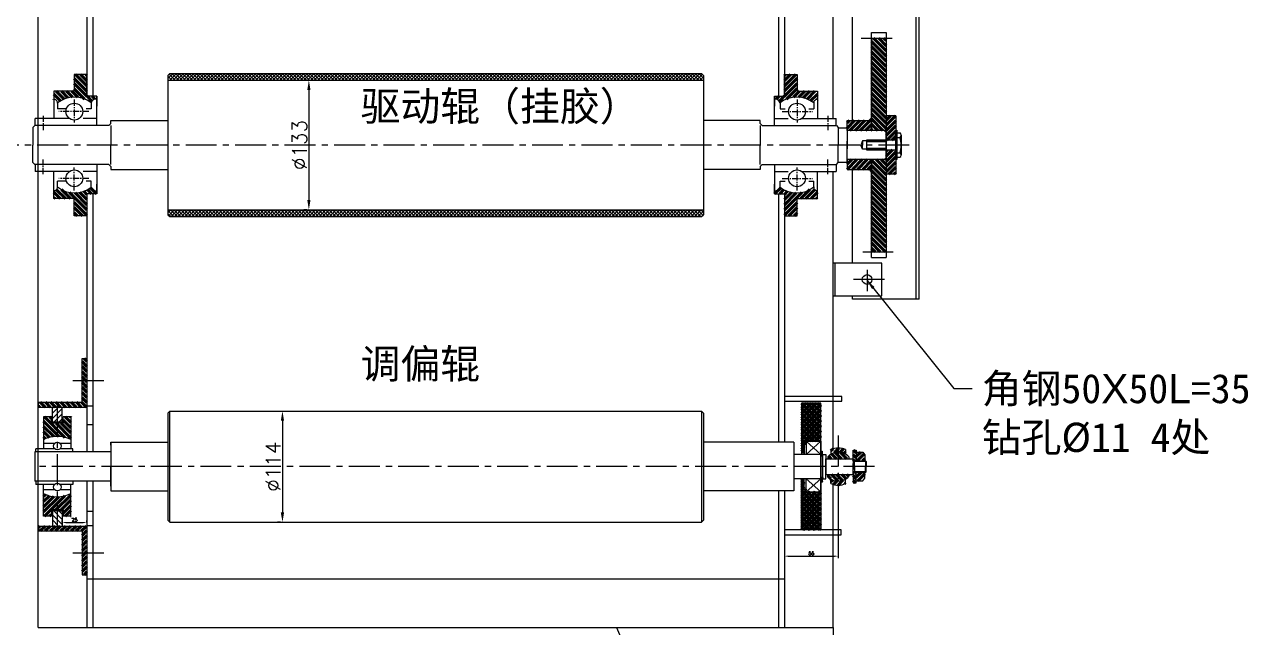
# Model space of a CAD drawing. Header units: inches. Extents: x -166203 to -65610, y -6981 to 11093.
# Drawn here: x -93085 to -91821, y 5591 to 6210 of the extents above; entities that cross this region are included whole.
import ezdxf

# ---------------------------------------------------------------- set-up
doc = ezdxf.new("R2010")
doc.units = ezdxf.units.IN
doc.header["$MEASUREMENT"] = 0
doc.linetypes.add('CENTERX2', pattern=[101.6, 63.5, -12.7, 12.7, -12.7])
doc.layers.get('0').update_dxf_attribs({"lineweight": 25})
doc.layers.get('Defpoints').update_dxf_attribs({"color": 5})
doc.layers.add('BODY', color=4, linetype='Continuous', lineweight=50)
doc.layers.add('图层2', color=3, linetype='Continuous', lineweight=40)
doc.layers.add('中心线', color=1, linetype='CENTERX2')
doc.layers.add('细线', color=30, linetype='Continuous')
doc.styles.get("Standard").update_dxf_attribs({"font": 'txt.shx', "bigfont": 'whgtxt.shx'})
doc.dimstyles.get("Standard").update_dxf_attribs({"dimtxt": 15, "dimasz": 10, "dimexe": 5, "dimexo": 2, "dimgap": 2, "dimtad": 1, "dimdec": 0, "dimzin": 0, "dimdsep": 46, "dimtxsty": 'Standard', "dimcen": 0.09, "dimclrd": 4, "dimclre": 4, "dimclrt": 4, "dimadec": 1, "dimazin": 0, "dimtfac": 1, "dimtdec": 0, "dimtofl": 0, "dimtmove": 0, "dimatfit": 3, "dimfxl": 0, "dimtolj": 1, "dimtzin": 0, "dimarcsym": 0})
doc.dimstyles.new('副本 ISO-25$0', dxfattribs={"dimtxt": 3.5, "dimasz": 4, "dimexe": 2, "dimexo": 0, "dimgap": 1, "dimtad": 1, "dimdec": 0, "dimdsep": 46, "dimtxsty": 'Standard', "dimcen": 2.5, "dimclrd": 4, "dimclre": 4, "dimclrt": 4, "dimadec": 0, "dimazin": 0, "dimtfac": 1, "dimtdec": 0, "dimtmove": 0, "dimatfit": 3, "dimfxl": 0, "dimarcsym": 0})

# ---------------------------------------------------------------- blocks, each defined once
blk = doc.blocks.new('*D30')
at = {"color": 4, "lineweight": -2, "ltscale": 0.5}
for p, q in [((-93046.4, 5699), (-93046.4, 5701)), ((-93020.9, 5699), (-93020.9, 5701)), ((-93042.4, 5699), (-93024.9, 5699))]:
    blk.add_line(p, q, dxfattribs=at)
at = {"color": 4, "ltscale": 0.5}
for points in [[(-93042.4, 5699.7), (-93042.4, 5698.3), (-93046.4, 5699)], [(-93024.9, 5699.7), (-93024.9, 5698.3), (-93020.9, 5699)]]:
    blk.add_solid(points, dxfattribs=at)
at = {"layer": 'Defpoints', "color": 0, "ltscale": 0.5}
for p in [(-93046.4, 5699), (-93020.9, 5699), (-93020.9, 5699)]:
    blk.add_point(p, dxfattribs=at)
at = {"color": 4, "ltscale": 0.5, "insert": (-93033.7, 5701.8), "char_height": 3.5, "attachment_point": 5}
blk.add_mtext('25', dxfattribs=at)
blk = doc.blocks.new('*D32')
at = {"color": 4, "lineweight": -2, "ltscale": 0.5}
for p, q in [((-92249.5, 5717.9), (-92249.5, 5662.5)), ((-92304.9, 5706.8), (-92304.9, 5662.5)), ((-92300.9, 5664.5), (-92253.5, 5664.5))]:
    blk.add_line(p, q, dxfattribs=at)
at = {"color": 4, "ltscale": 0.5}
for points in [[(-92300.9, 5665.2), (-92300.9, 5663.8), (-92304.9, 5664.5)], [(-92253.5, 5665.2), (-92253.5, 5663.8), (-92249.5, 5664.5)]]:
    blk.add_solid(points, dxfattribs=at)
at = {"layer": 'Defpoints', "color": 0, "ltscale": 0.5}
for p in [(-92249.5, 5717.9), (-92304.9, 5706.8), (-92249.5, 5664.5)]:
    blk.add_point(p, dxfattribs=at)
at = {"color": 4, "ltscale": 0.5, "insert": (-92277.2, 5667.3), "char_height": 3.5, "attachment_point": 5}
blk.add_mtext('55', dxfattribs=at)
blk = doc.blocks.new('*D52')
at = {"color": 4, "lineweight": -2, "ltscale": 0.5}
for p, q in [((-92840, 5813.4), (-92815.2, 5813.4)), ((-92820.2, 5803.4), (-92820.2, 5709.4)), ((-92822.2, 5699.4), (-92825.2, 5699.4))]:
    blk.add_line(p, q, dxfattribs=at)
at = {"color": 4, "ltscale": 0.5}
for points in [[(-92821.9, 5803.4), (-92818.5, 5803.4), (-92820.2, 5813.4)], [(-92821.9, 5709.4), (-92818.5, 5709.4), (-92820.2, 5699.4)]]:
    blk.add_solid(points, dxfattribs=at)
at = {"layer": 'Defpoints', "color": 0, "ltscale": 0.5}
for p in [(-92842, 5813.4), (-92820.2, 5699.4), (-92820.2, 5699.4)]:
    blk.add_point(p, dxfattribs=at)
at = {"color": 4, "ltscale": 0.5, "insert": (-92829.7, 5756.4), "char_height": 15, "attachment_point": 5, "rotation": 90}
blk.add_mtext('\\A1;%%C114', dxfattribs=at)
blk = doc.blocks.new('*D53')
at = {"color": 4, "lineweight": -2, "ltscale": 0.5}
for p, q in [((-92795.1, 6152.9), (-92798.1, 6152.9)), ((-92793.1, 6142.9), (-92793.1, 6029.9)), ((-92795.1, 6019.9), (-92798.1, 6019.9))]:
    blk.add_line(p, q, dxfattribs=at)
at = {"color": 4, "ltscale": 0.5}
for points in [[(-92794.7, 6142.9), (-92791.4, 6142.9), (-92793.1, 6152.9)], [(-92794.7, 6029.9), (-92791.4, 6029.9), (-92793.1, 6019.9)]]:
    blk.add_solid(points, dxfattribs=at)
at = {"layer": 'Defpoints', "color": 0, "ltscale": 0.5}
for p in [(-92793.1, 6152.9), (-92793.1, 6019.9), (-92793.1, 6019.9)]:
    blk.add_point(p, dxfattribs=at)
at = {"color": 4, "ltscale": 0.5, "insert": (-92802.6, 6086.4), "char_height": 15, "attachment_point": 5, "rotation": 90}
blk.add_mtext('\\A1;%%C133', dxfattribs=at)

msp = doc.modelspace()

# ---------------------------------------------------------------- hatches: boundary and pattern name
at = {"ltscale": 0.5}
h = msp.add_hatch(dxfattribs=at)
h.set_pattern_fill('ANSI37', color=256, scale=20, style=0)
h.set_pattern_definition([(45, (-13701.8018, 749.9583), (-1.76776695, 1.76776695), []), (135, (-13701.8018, 749.9583), (-1.76776695, -1.76776695), [])])
h.paths.add_polyline_path([(-92935.9, 6159.9), (-92937.9, 6157.9), (-92937.9, 6152.9), (-92387.9, 6152.9), (-92387.9, 6157.9), (-92389.9, 6159.9)])
h.paths.add_polyline_path([(-92937.9, 6019.9), (-92937.9, 6014.9), (-92935.9, 6012.9), (-92389.9, 6012.9), (-92387.9, 6014.9), (-92387.9, 6019.9)])
h = msp.add_hatch(dxfattribs=at)
h.set_pattern_fill('ANSI31', color=256, style=0)
h.set_pattern_definition([(45, (-3496.33041, 602.90171), (-0.08838834765, 0.08838834765), [])])
h.paths.add_polyline_path([(-92215.4, 6114.3), (-92218.2, 6111.4), (-92215.4, 6111.4)])
h.paths.add_polyline_path([(-92215.4, 6061.4), (-92217.6, 6061.4), (-92215.4, 6057.9)])
h = msp.add_hatch(dxfattribs=at)
h.set_pattern_fill('ANSI31', color=256, scale=30, style=0)
h.set_pattern_definition([(225, (-184634.4465, 10848.702), (2.65165043, -2.65165043), [])])
h.paths.add_polyline_path([(-93051.4, 5801.9), (-93046.4, 5801.9), (-93046.4, 5817.4), (-93051.4, 5817.4)])
h.paths.add_polyline_path([(-93056.4, 5801.9), (-93051.4, 5801.9), (-93051.4, 5817.4), (-93056.4, 5817.4)])
h = msp.add_hatch(dxfattribs=at)
h.set_pattern_fill('ANSI31', color=256, scale=30, style=0)
h.set_pattern_definition([(135, (-184634.4465, 664.186), (2.65165043, 2.65165043), [])])
h.paths.add_polyline_path([(-93051.4, 5710.9), (-93046.4, 5710.9), (-93046.4, 5695.4), (-93051.4, 5695.4)])
h.paths.add_polyline_path([(-93056.4, 5710.9), (-93051.4, 5710.9), (-93051.4, 5695.4), (-93056.4, 5695.4)])
at = {"layer": 'BODY', "ltscale": 0.5}
h = msp.add_hatch(dxfattribs=at)
h.set_pattern_fill('ANSI31', color=256, scale=30, angle=90, style=0)
h.set_pattern_definition([(135, (-3496.3304, 602.9017), (-2.65165043, -2.65165043), [])])
h.paths.add_polyline_path([(-92200.4, 6195.9), (-92215.4, 6195.9), (-92215.4, 6101.4), (-92200.4, 6101.4)])
h.paths.add_polyline_path([(-92200.4, 6071.4), (-92215.4, 6071.4), (-92215.4, 5976.9), (-92200.4, 5976.9)])
h = msp.add_hatch(dxfattribs=at)
h.set_pattern_fill('ANSI31', color=256, scale=30, style=0)
h.set_pattern_definition([(135, (-171628.0913, 749.9583), (2.65165043, 2.65165043), [])])
h.paths.add_polyline_path([(-93016.6, 6129.8, -0.388218), (-93010.9, 6133.6), (-93010.9, 6136.4), (-93020.9, 6136.4), (-93020.9, 6158.9), (-93033.9, 6158.9), (-93033.9, 6141.5), (-93054.9, 6141.5), (-93054.9, 6133.2, -0.441219), (-93051.2, 6129.5, -0.341573)])
h.paths.add_polyline_path([(-93051.2, 6043.4, -0.441219), (-93054.9, 6039.6), (-93054.9, 6031.4), (-93033.9, 6031.4), (-93033.9, 6013.9), (-93020.9, 6013.9), (-93020.9, 6036.4), (-93010.9, 6036.4), (-93010.9, 6039.3, -0.388218), (-93016.6, 6043.1, -0.341573)])
h = msp.add_hatch(dxfattribs=at)
h.set_pattern_fill('ANSI31', color=256, scale=30, style=0)
h.set_pattern_definition([(45, (-13697.8018, 749.9583), (-2.65165043, 2.65165043), [])])
h.paths.add_polyline_path([(-92274.7, 6129.5, -0.441219), (-92270.9, 6133.2), (-92270.9, 6141.5), (-92291.9, 6141.5), (-92291.9, 6158.9), (-92304.9, 6158.9), (-92304.9, 6136.4), (-92314.9, 6136.4), (-92314.9, 6133.6, -0.388218), (-92309.3, 6129.8, -0.341573)])
h.paths.add_polyline_path([(-92309.3, 6043.1, -0.388218), (-92314.9, 6039.3), (-92314.9, 6036.4), (-92304.9, 6036.4), (-92304.9, 6013.9), (-92291.9, 6013.9), (-92291.9, 6031.4), (-92270.9, 6031.4), (-92270.9, 6039.6, -0.441219), (-92274.7, 6043.4, -0.341573)])
h = msp.add_hatch(dxfattribs=at)
h.set_pattern_fill('ANSI31', color=256, scale=30, style=0)
h.set_pattern_definition([(45, (-3496.3304, 602.9017), (-2.65165043, 2.65165043), [])])
h.paths.add_polyline_path([(-92215.4, 6111.4), (-92240.4, 6111.4), (-92240.4, 6101.4), (-92215.4, 6101.4)])
h.paths.add_polyline_path([(-92215.4, 6071.4), (-92240.4, 6071.4), (-92240.4, 6061.4), (-92215.4, 6061.4)])
h.paths.add_polyline_path([(-92190.4, 6081.4), (-92200.4, 6081.4), (-92200.4, 6073.4), (-92200.4, 6056.4), (-92190.4, 6056.4)])
h.paths.add_polyline_path([(-92190.4, 6101.5), (-92190.4, 6116.4), (-92200.4, 6116.4), (-92200.4, 6091.4), (-92190.4, 6091.4)])
h = msp.add_hatch(dxfattribs=at)
h.set_pattern_fill('ANSI31', color=256, scale=30, angle=90, style=0)
h.set_pattern_definition([(315, (-184634.4465, 10848.702), (2.65165043, 2.65165043), [])])
h.paths.add_polyline_path([(-93025.9, 5822.4), (-93051.4, 5822.4), (-93051.4, 5817.4), (-93020.9, 5817.4), (-93020.9, 5844.9), (-93025.9, 5844.9)])
h.paths.add_polyline_path([(-93025.9, 5844.9), (-93020.9, 5844.9), (-93020.9, 5867.4), (-93025.9, 5867.4)])
h.paths.add_polyline_path([(-93070.8, 5817.4), (-93051.4, 5817.4), (-93051.4, 5822.4), (-93070.8, 5822.4)])
h.paths.add_polyline_path([(-93051.4, 5787.4, -0.117682), (-93037.4, 5784.1), (-93037.4, 5807.4), (-93045.4, 5807.4), (-93045.4, 5800.9), (-93051.4, 5800.9)])
h.paths.add_polyline_path([(-93065.4, 5784.1, -0.117682), (-93051.4, 5787.4), (-93051.4, 5800.9), (-93057.4, 5800.9), (-93057.4, 5807.4), (-93065.4, 5807.4)])
h = msp.add_hatch(dxfattribs=at)
h.set_pattern_fill('ANSI37', color=256, scale=30, angle=90, style=0)
h.set_pattern_definition([(135, (-691.4467, 664.186), (-2.65165043, -2.65165043), []), (225, (-691.4467, 664.186), (2.65165043, -2.65165043), [])])
h.paths.add_polyline_path([(-92267.4, 5821.4), (-92287.4, 5821.4), (-92287.4, 5770.4), (-92284.4, 5770.4), (-92284.4, 5779.4), (-92282.4, 5779.4), (-92282.4, 5782.4), (-92267.4, 5782.4)])
h.paths.add_polyline_path([(-92267.4, 5730.4), (-92282.4, 5730.4), (-92282.4, 5733.4), (-92284.4, 5733.4), (-92284.4, 5742.5), (-92287.4, 5742.5), (-92287.4, 5691.4), (-92267.4, 5691.4)])
h.paths.add_polyline_path([(-92281, 5703.1), (-92273.4, 5703.1), (-92273.4, 5697.8), (-92281, 5697.8)], flags=24)
h = msp.add_hatch(dxfattribs=at)
h.set_pattern_fill('ANSI31', color=256, scale=30, style=0)
h.set_pattern_definition([(45, (-691.4467, 664.186), (-2.65165043, 2.65165043), [])])
h.paths.add_polyline_path([(-92249.5, 5775.4, 0.101795), (-92257, 5773.9), (-92257, 5769.3, -0.133184), (-92249.5, 5771.3)])
h.paths.add_polyline_path([(-92242, 5773.9, 0.101795), (-92249.5, 5775.4), (-92249.5, 5771.3, -0.133184), (-92242, 5769.3)])
h.paths.add_polyline_path([(-92249.5, 5741.6, -0.133184), (-92257, 5743.6), (-92257, 5739, 0.101795), (-92249.5, 5737.4)])
h.paths.add_polyline_path([(-92242, 5743.6, -0.133184), (-92249.5, 5741.6), (-92249.5, 5737.4, 0.101795), (-92242, 5739)])
h.paths.add_polyline_path([(-92222.3, 5750.4), (-92231, 5750.4), (-92231, 5741.7), (-92224.4, 5741.7), (-92222.3, 5744.4)])
h.paths.add_polyline_path([(-92222.3, 5768.5), (-92224.4, 5771.2), (-92231, 5771.2), (-92231, 5762.4), (-92222.3, 5762.4)])
h = msp.add_hatch(dxfattribs=at)
h.set_pattern_fill('ANSI31', color=256, scale=30, angle=90, style=0)
h.set_pattern_definition([(135, (-691.4467, 664.186), (-2.65165043, -2.65165043), [])])
h.paths.add_polyline_path([(-92249.5, 5771.3, 0.20806), (-92260.4, 5766.6), (-92260.4, 5764.4), (-92249.5, 5764.4)])
h.paths.add_polyline_path([(-92249.5, 5771.3), (-92249.5, 5764.4), (-92238.7, 5764.4), (-92238.7, 5766.6, 0.20806)])
h.paths.add_polyline_path([(-92249.5, 5748.4), (-92260.4, 5748.4), (-92260.4, 5746.3, 0.20806), (-92249.5, 5741.6)])
h.paths.add_polyline_path([(-92238.7, 5746.3), (-92238.7, 5748.4), (-92249.5, 5748.4), (-92249.5, 5741.6, 0.20806)])
h.paths.add_polyline_path([(-92231, 5750), (-92234.4, 5750), (-92234.4, 5739.6), (-92231, 5739.6)])
h.paths.add_polyline_path([(-92231, 5773.3), (-92234.4, 5773.3), (-92234.4, 5762.9), (-92231, 5762.9)])
h = msp.add_hatch(dxfattribs=at)
h.set_pattern_fill('ANSI31', color=256, scale=30, angle=90, style=0)
h.set_pattern_definition([(45, (-184634.4465, 664.186), (2.65165043, -2.65165043), [])])
h.paths.add_polyline_path([(-93025.9, 5690.4), (-93051.4, 5690.4), (-93051.4, 5695.4), (-93020.9, 5695.4), (-93020.9, 5667.9), (-93025.9, 5667.9)])
h.paths.add_polyline_path([(-93025.9, 5667.9), (-93020.9, 5667.9), (-93020.9, 5645.4), (-93025.9, 5645.4)])
h.paths.add_polyline_path([(-93070.8, 5695.4), (-93051.4, 5695.4), (-93051.4, 5690.4), (-93070.8, 5690.4)])
h.paths.add_polyline_path([(-93051.4, 5725.4, 0.117682), (-93037.4, 5728.8), (-93037.4, 5705.4), (-93045.4, 5705.4), (-93045.4, 5711.9), (-93051.4, 5711.9)])
h.paths.add_polyline_path([(-93065.4, 5728.8, 0.117682), (-93051.4, 5725.4), (-93051.4, 5711.9), (-93057.4, 5711.9), (-93057.4, 5705.4), (-93065.4, 5705.4)])
at = {"layer": '图层2', "ltscale": 0.5}
h = msp.add_hatch(dxfattribs=at)
h.set_pattern_fill('ANSI31', color=256, style=0)
h.set_pattern_definition([(45, (-6, 0), (-0.08838834765, 0.08838834765), [])])
h.paths.add_polyline_path([(-92265.9, 5772.1), (-92267.4, 5772.1), (-92267.4, 5767.4), (-92265.9, 5767.4)])
h.paths.add_polyline_path([(-92265.9, 5745.4), (-92267.4, 5745.4), (-92267.4, 5740.8), (-92265.9, 5740.8)])

# ---------------------------------------------------------------- linework, layer by layer
at = {"ltscale": 0.5}
for p, q in [((-92169.6, 5928.4), (-92169.6, 6778.4)), ((-92166.6, 5928.4), (-92166.6, 6778.4)), ((-92234.9, 6111.4), (-92234.9, 6308.4)), ((-92215.4, 6101.4), (-92215.4, 6201.9)), ((-92215.4, 6201.9), (-92200.4, 6201.9)), ((-92215.4, 6195.9), (-92215.4, 6101.4)), ((-92200.4, 6201.9), (-92200.4, 5970.9)), ((-92937.9, 6157.9), (-92937.9, 6014.9)), ((-92389.9, 6159.9), (-92387.9, 6157.9)), ((-92387.9, 6157.9), (-92387.9, 6014.9)), ((-92190.4, 6116.4), (-92200.4, 6116.4)), ((-92190.4, 6116.4), (-92190.4, 6056.4)), ((-92998.3, 6106.4), (-92996.3, 6108.4)), ((-92996.3, 6108.4), (-92996.3, 6111.4)), ((-92996.3, 6111.4), (-92937.9, 6111.4)), ((-92329.6, 6111.4), (-92387.9, 6111.4)), ((-92329.6, 6108.4), (-92329.6, 6111.4)), ((-92249.5, 6103.9), (-92240.4, 6103.9)), ((-92240.4, 6101.4), (-92240.4, 6111.4)), ((-92240.4, 6111.4), (-92215.4, 6111.4)), ((-92240.4, 6103.9), (-92240.4, 6082.6)), ((-92218.2, 6111.4), (-92215.4, 6114.3)), ((-92200.4, 6101.4), (-92240.4, 6101.4)), ((-92190.4, 6091.4), (-92220.7, 6091.4)), ((-92220.7, 6091.4), (-92220.7, 6081.4)), ((-92202.4, 6101.4), (-92200.4, 6099.4)), ((-92200.4, 6073.4), (-92200.4, 6099.4)), ((-92190.4, 6098.9), (-92190.4, 6073.9)), ((-92189.4, 6098.9), (-92186, 6098.9)), ((-92189.4, 6094), (-92185.9, 6094)), ((-92184.9, 6096.8), (-92184.9, 6076.1)), ((-92240.4, 6068.9), (-92240.4, 6090.3)), ((-92224.5, 6090.8), (-92226.3, 6086.4)), ((-92224.5, 6082.1), (-92226.3, 6086.4)), ((-92220.7, 6090.8), (-92224.5, 6090.8)), ((-92224.5, 6090.8), (-92224.5, 6086.4)), ((-92224.5, 6082.1), (-92224.5, 6086.4)), ((-92220.7, 6082.1), (-92224.5, 6082.1)), ((-92220.7, 6081.4), (-92190.4, 6081.4)), ((-92190.4, 6089.4), (-92189.4, 6084.7)), ((-92190.4, 6087.3), (-92189.4, 6082.6)), ((-92998.3, 6066.4), (-92996.3, 6064.4)), ((-92327.6, 6066.4), (-92329.6, 6064.4)), ((-92249.5, 6068.9), (-92240.4, 6068.9)), ((-92200.4, 6071.4), (-92240.4, 6071.4)), ((-92240.4, 6071.4), (-92240.4, 6061.4)), ((-92215.4, 6071.4), (-92215.4, 5976.9)), ((-92215.4, 5970.9), (-92215.4, 6071.4)), ((-92202.4, 6071.4), (-92200.4, 6073.4)), ((-92189.4, 6078.3), (-92186.2, 6078.3)), ((-92189.4, 6073.9), (-92186.3, 6073.9)), ((-92184.9, 6076.3), (-92184.9, 6075.9)), ((-92996.3, 6064.4), (-92996.3, 6061.4)), ((-92996.3, 6061.4), (-92937.9, 6061.4)), ((-92329.6, 6061.4), (-92387.9, 6061.4)), ((-92329.6, 6064.4), (-92329.6, 6061.4)), ((-92240.4, 6061.4), (-92215.4, 6061.4)), ((-92234.9, 5965.2), (-92234.9, 6061.4)), ((-92217.6, 6061.4), (-92215.4, 6057.9)), ((-92190.4, 6056.4), (-92200.4, 6056.4)), ((-92389.9, 6012.9), (-92387.9, 6014.9)), ((-92204.7, 5965.2), (-92254.9, 5965.2)), ((-92253.2, 5965.2), (-92253.2, 5931.7)), ((-92215.4, 5970.9), (-92200.4, 5970.9)), ((-92204.7, 5931.7), (-92204.7, 5965.2)), ((-92254.9, 5931.7), (-92204.7, 5931.7)), ((-92234.9, 5928.4), (-92234.9, 5931.7)), ((-92166.6, 5928.4), (-92234.9, 5928.4)), ((-93025.9, 5822.4), (-93025.9, 5867.4)), ((-93025.9, 5867.4), (-93020.9, 5867.4)), ((-92245.9, 5828.4), (-92304.9, 5828.4)), ((-92245.9, 5823.4), (-92245.9, 5828.4)), ((-93070.8, 5817.4), (-93070.8, 5822.4)), ((-93070.8, 5822.4), (-93025.9, 5822.4)), ((-93070.8, 5817.4), (-93020.9, 5817.4)), ((-93068.8, 5817.4), (-93020.9, 5817.4)), ((-93056.4, 5801.9), (-93056.4, 5817.4)), ((-93046.4, 5801.9), (-93046.4, 5817.4)), ((-93014.9, 5818.3), (-93020.9, 5818.3)), ((-92935.9, 5699.4), (-92935.9, 5813.4)), ((-92389.9, 5813.4), (-92387.9, 5811.4)), ((-92389.9, 5813.4), (-92389.9, 5699.4)), ((-92304.9, 5823.4), (-92245.9, 5823.4)), ((-92267.4, 5821.4), (-92287.4, 5821.4)), ((-92287.4, 5821.4), (-92287.4, 5768.9)), ((-92267.4, 5756.4), (-92267.4, 5821.4)), ((-93065.4, 5807.4), (-93065.4, 5774.7)), ((-93057.4, 5807.4), (-93065.4, 5807.4)), ((-93057.4, 5800.9), (-93057.4, 5807.4)), ((-93045.4, 5800.9), (-93057.4, 5800.9)), ((-93046.4, 5801.9), (-93056.4, 5801.9)), ((-93037.4, 5807.4), (-93045.4, 5807.4)), ((-93045.4, 5800.9), (-93045.4, 5807.4)), ((-93037.4, 5807.4), (-93037.4, 5774.7)), ((-92937.9, 5811.4), (-92937.9, 5701.4)), ((-92387.9, 5811.4), (-92387.9, 5701.4)), ((-93014.9, 5799.2), (-93020.9, 5799.2)), ((-93054, 5780.2), (-93065.4, 5780.2)), ((-93037.4, 5780.2), (-93048.4, 5780.2)), ((-92996.3, 5778.4), (-92996.3, 5781.4)), ((-92996.3, 5781.4), (-92937.9, 5781.4)), ((-92996.3, 5781.4), (-92996.3, 5731.4)), ((-92996.3, 5781.4), (-92996.3, 5731.4)), ((-92295.2, 5781.4), (-92387.9, 5781.4)), ((-92295.2, 5781.4), (-92295.2, 5731.4)), ((-92282.4, 5779.4), (-92284.4, 5779.4)), ((-92284.4, 5779.4), (-92284.4, 5768.9)), ((-92282.4, 5782.4), (-92282.4, 5768.9)), ((-92282.4, 5782.4), (-92267.4, 5782.4)), ((-92282.4, 5768.9), (-92267.4, 5782.4)), ((-92282.4, 5782.4), (-92267.4, 5768.9)), ((-92282.4, 5782.4), (-92282.4, 5779.4)), ((-92267.4, 5782.4), (-92267.4, 5756.4)), ((-92996.3, 5771.4), (-93074.5, 5771.4)), ((-93074.5, 5771.4), (-93074.5, 5741.4)), ((-93054, 5774.7), (-93073.4, 5774.7)), ((-93073.4, 5771.4), (-93073.4, 5774.7)), ((-93035.4, 5774.7), (-93048.5, 5774.7)), ((-93035.4, 5771.4), (-93035.4, 5774.7)), ((-92267.4, 5768.9), (-92295.2, 5768.9)), ((-92284.4, 5770.4), (-92287.4, 5770.4)), ((-92267.4, 5768.9), (-92267.4, 5756.4)), ((-92267.4, 5768.9), (-92267.4, 5767.4)), ((-92267.4, 5767.4), (-92265.4, 5767.4)), ((-92265.4, 5743.9), (-92265.4, 5768.9)), ((-92265.4, 5768.9), (-92262.4, 5768.9)), ((-92262.4, 5768.9), (-92262.4, 5752.7)), ((-92262.4, 5756.4), (-92262.4, 5764.4)), ((-92262.4, 5764.4), (-92234.4, 5764.4)), ((-92260.4, 5766.6), (-92260.4, 5764.4)), ((-92257, 5773.9), (-92257, 5769.3)), ((-92242, 5773.9), (-92242, 5769.3)), ((-92238.7, 5766.6), (-92238.7, 5764.4)), ((-92234.4, 5763), (-92234.4, 5773.3)), ((-92234.4, 5773.3), (-92231, 5773.3)), ((-92234.4, 5764.4), (-92234.4, 5753.3)), ((-92231, 5762.9), (-92234.4, 5762.9)), ((-92232.9, 5756.4), (-92232.9, 5762.4)), ((-92232.9, 5762.4), (-92221.5, 5762.4)), ((-92231, 5773.3), (-92231, 5762.4)), ((-92231, 5771.2), (-92224.4, 5771.2)), ((-92224.4, 5771.2), (-92222.3, 5768.5)), ((-92222.3, 5768.5), (-92222.3, 5762.4)), ((-92220.9, 5761.7), (-92221.5, 5762.4)), ((-92221.5, 5762.4), (-92221.5, 5756.4)), ((-92267.4, 5743.9), (-92267.4, 5756.4)), ((-92267.4, 5730.4), (-92267.4, 5756.4)), ((-92267.4, 5756.4), (-92267.4, 5691.4)), ((-92262.4, 5743.9), (-92262.4, 5760.2)), ((-92262.4, 5756.4), (-92262.4, 5748.4)), ((-92220.9, 5761.7), (-92234.4, 5761.7)), ((-92234.4, 5748.4), (-92234.4, 5759.6)), ((-92220.9, 5751.2), (-92234.4, 5751.2)), ((-92231, 5750), (-92234.4, 5750)), ((-92234.4, 5749.9), (-92234.4, 5739.6)), ((-92232.9, 5756.4), (-92232.9, 5750.4)), ((-92232.9, 5750.4), (-92221.5, 5750.4)), ((-92231, 5739.6), (-92231, 5750.4)), ((-92222.3, 5744.4), (-92222.3, 5750.4)), ((-92221.5, 5750.4), (-92221.5, 5756.4)), ((-92220.9, 5751.2), (-92221.5, 5750.4)), ((-92220.9, 5761.7), (-92220.9, 5756.4)), ((-92220.9, 5751.2), (-92220.9, 5756.4)), ((-92996.3, 5741.4), (-93074.5, 5741.4)), ((-93073.4, 5741.4), (-93073.4, 5738.2)), ((-93054, 5738.2), (-93073.4, 5738.2)), ((-93065.4, 5705.4), (-93065.4, 5738.2)), ((-93035.4, 5738.2), (-93048.5, 5738.2)), ((-93037.4, 5705.4), (-93037.4, 5738.2)), ((-93035.4, 5741.4), (-93035.4, 5738.2)), ((-92267.4, 5743.9), (-92295.2, 5743.9)), ((-92287.4, 5691.4), (-92287.4, 5743.9)), ((-92284.4, 5742.5), (-92287.4, 5742.5)), ((-92284.4, 5733.4), (-92284.4, 5743.9)), ((-92282.4, 5730.4), (-92282.4, 5743.9)), ((-92282.4, 5743.9), (-92267.4, 5730.4)), ((-92282.4, 5730.4), (-92267.4, 5743.9)), ((-92267.4, 5743.9), (-92267.4, 5745.4)), ((-92267.4, 5745.4), (-92265.4, 5745.4)), ((-92265.4, 5745.4), (-92265.4, 5743.9)), ((-92265.4, 5743.9), (-92262.4, 5743.9)), ((-92262.4, 5748.4), (-92234.4, 5748.4)), ((-92260.4, 5746.3), (-92260.4, 5748.4)), ((-92257, 5739), (-92257, 5743.6)), ((-92242, 5739), (-92242, 5743.6)), ((-92238.7, 5746.3), (-92238.7, 5748.4)), ((-92234.4, 5739.6), (-92231, 5739.6)), ((-92231, 5741.7), (-92224.4, 5741.7)), ((-92224.4, 5741.7), (-92222.3, 5744.4)), ((-93054, 5732.6), (-93065.4, 5732.6)), ((-93037.4, 5732.6), (-93048.4, 5732.6)), ((-92996.3, 5734.4), (-92996.3, 5731.4)), ((-92996.3, 5731.4), (-92937.9, 5731.4)), ((-92295.2, 5731.4), (-92387.9, 5731.4)), ((-92282.4, 5733.4), (-92284.4, 5733.4)), ((-92282.4, 5730.4), (-92282.4, 5733.4)), ((-92282.4, 5730.4), (-92267.4, 5730.4)), ((-93045.4, 5711.9), (-93057.4, 5711.9)), ((-93057.4, 5711.9), (-93057.4, 5705.4)), ((-93045.4, 5711.9), (-93045.4, 5705.4)), ((-93045.4, 5711.9), (-93045.4, 5710.9)), ((-93045.4, 5711.9), (-93045.4, 5710.9)), ((-93057.4, 5705.4), (-93065.4, 5705.4)), ((-93051.4, 5710.9), (-93056.4, 5710.9)), ((-93056.4, 5710.9), (-93056.4, 5695.4)), ((-93051.4, 5710.9), (-93046.4, 5710.9)), ((-93046.4, 5710.9), (-93046.4, 5695.4)), ((-93045.4, 5710.9), (-93045.4, 5709.9)), ((-93037.4, 5705.4), (-93045.4, 5705.4)), ((-93014.9, 5710.3), (-93020.9, 5710.3)), ((-92389.9, 5699.4), (-92387.9, 5701.4)), ((-93070.8, 5695.4), (-93020.9, 5695.4)), ((-93070.8, 5695.4), (-93070.8, 5690.4)), ((-93070.8, 5690.4), (-93025.9, 5690.4)), ((-93025.9, 5690.4), (-93025.9, 5645.4)), ((-93014.9, 5695.5), (-93020.9, 5695.5)), ((-92246.5, 5691.4), (-92304.9, 5691.4)), ((-92267.4, 5691.4), (-92287.4, 5691.4)), ((-92246.5, 5686.4), (-92246.5, 5691.4)), ((-92304.9, 5686.4), (-92246.5, 5686.4)), ((-93025.9, 5645.4), (-93020.9, 5645.4))]:
    msp.add_line(p, q, dxfattribs=at)
at = {"ltscale": 0.04}
for p, q in [((-93020.9, 6158.9), (-93033.9, 6158.9)), ((-93020.9, 6158.9), (-93033.9, 6158.9)), ((-93033.9, 6158.9), (-93033.9, 6141.5)), ((-93020.9, 6136.4), (-93020.9, 6158.9)), ((-92304.9, 6136.4), (-92304.9, 6158.9)), ((-92304.9, 6158.9), (-92291.9, 6158.9)), ((-92304.9, 6158.9), (-92291.9, 6158.9)), ((-92291.9, 6158.9), (-92291.9, 6141.5)), ((-93054.9, 6141.5), (-93054.9, 6114)), ((-93033.9, 6141.5), (-93054.9, 6141.5)), ((-92291.9, 6141.5), (-92270.9, 6141.5)), ((-92270.9, 6141.5), (-92270.9, 6114)), ((-93051.2, 6129.5), (-93051.2, 6123.7)), ((-93010.9, 6136.4), (-93020.9, 6136.4)), ((-93016.6, 6129.8), (-93016.6, 6123.7)), ((-93010.9, 6106.4), (-93010.9, 6136.4)), ((-93010.9, 6136.4), (-93010.9, 6126.4)), ((-92314.9, 6106.4), (-92314.9, 6136.4)), ((-92314.9, 6136.4), (-92314.9, 6126.4)), ((-92314.9, 6136.4), (-92304.9, 6136.4)), ((-92309.3, 6129.8), (-92309.3, 6123.7)), ((-92274.7, 6129.5), (-92274.7, 6123.7)), ((-93042, 6123.7), (-93051.2, 6123.7)), ((-93016.6, 6123.7), (-93021.9, 6123.7)), ((-92309.3, 6123.7), (-92304, 6123.7)), ((-92279.9, 6123.7), (-92274.7, 6123.7)), ((-93076.4, 6104.4), (-93074.4, 6106.4)), ((-93076.4, 6104.4), (-93076.4, 6086.4)), ((-92998.3, 6106.4), (-93074.4, 6106.4)), ((-93039, 6113.7), (-93074.1, 6113.7)), ((-93074.1, 6106.4), (-93074.1, 6113.7)), ((-93010.9, 6113.7), (-93024.8, 6113.7)), ((-92996.3, 6106.4), (-92996.3, 6086.4)), ((-92329.6, 6108.4), (-92327.6, 6106.4)), ((-92329.6, 6106.4), (-92329.6, 6086.4)), ((-92327.6, 6106.4), (-92251.5, 6106.4)), ((-92314.9, 6113.7), (-92301, 6113.7)), ((-92286.8, 6113.7), (-92251.7, 6113.7)), ((-92251.7, 6106.4), (-92251.7, 6113.7)), ((-92251.5, 6106.4), (-92249.5, 6104.4)), ((-92249.5, 6104.4), (-92249.5, 6086.4)), ((-93076.4, 6068.4), (-93076.4, 6086.4)), ((-92996.3, 6066.4), (-92996.3, 6086.4)), ((-92329.6, 6066.4), (-92329.6, 6086.4)), ((-92249.5, 6068.4), (-92249.5, 6086.4)), ((-93074.4, 6066.4), (-93076.4, 6068.4)), ((-92998.3, 6066.4), (-93074.4, 6066.4)), ((-93074.1, 6066.4), (-93074.1, 6059.2)), ((-93010.9, 6066.4), (-93010.9, 6036.4)), ((-92327.6, 6066.4), (-92251.5, 6066.4)), ((-92314.9, 6066.4), (-92314.9, 6036.4)), ((-92251.7, 6066.4), (-92251.7, 6059.2)), ((-92251.5, 6066.4), (-92249.5, 6068.4)), ((-93039, 6059.2), (-93074.1, 6059.2)), ((-93054.9, 6031.4), (-93054.9, 6058.9)), ((-93010.9, 6059.2), (-93024.8, 6059.2)), ((-92314.9, 6059.2), (-92301, 6059.2)), ((-92286.8, 6059.2), (-92251.7, 6059.2)), ((-92270.9, 6031.4), (-92270.9, 6058.9)), ((-93042, 6049.2), (-93051.2, 6049.2)), ((-93051.2, 6043.4), (-93051.2, 6049.2)), ((-93016.6, 6049.2), (-93021.9, 6049.2)), ((-93016.6, 6043.1), (-93016.6, 6049.2)), ((-93010.9, 6036.4), (-93010.9, 6046.4)), ((-92314.9, 6036.4), (-92314.9, 6046.4)), ((-92309.3, 6043.1), (-92309.3, 6049.2)), ((-92309.3, 6049.2), (-92304, 6049.2)), ((-92279.9, 6049.2), (-92274.7, 6049.2)), ((-92274.7, 6043.4), (-92274.7, 6049.2)), ((-93033.9, 6031.4), (-93054.9, 6031.4)), ((-93033.9, 6013.9), (-93033.9, 6031.4)), ((-93010.9, 6036.4), (-93020.9, 6036.4)), ((-93020.9, 6036.4), (-93020.9, 6013.9)), ((-92314.9, 6036.4), (-92304.9, 6036.4)), ((-92304.9, 6036.4), (-92304.9, 6013.9)), ((-92291.9, 6013.9), (-92291.9, 6031.4)), ((-92291.9, 6031.4), (-92270.9, 6031.4)), ((-93020.9, 6013.9), (-93033.9, 6013.9)), ((-93020.9, 6013.9), (-93033.9, 6013.9)), ((-92304.9, 6013.9), (-92291.9, 6013.9)), ((-92304.9, 6013.9), (-92291.9, 6013.9)), ((-92996.3, 5776.4), (-92996.3, 5756.4)), ((-92996.3, 5736.4), (-92996.3, 5756.4))]:
    msp.add_line(p, q, dxfattribs=at)
for p, q in [((-92937.9, 6157.9), (-92935.9, 6159.9)), ((-92935.9, 6159.9), (-92389.9, 6159.9)), ((-92937.9, 6152.9), (-92387.9, 6152.9)), ((-92937.9, 6019.9), (-92387.9, 6019.9)), ((-92937.9, 6014.9), (-92935.9, 6012.9)), ((-92935.9, 6012.9), (-92389.9, 6012.9)), ((-92937.9, 5811.4), (-92935.9, 5813.4)), ((-92935.9, 5813.4), (-92389.9, 5813.4)), ((-92937.9, 5701.4), (-92935.9, 5699.4)), ((-92935.9, 5699.4), (-92389.9, 5699.4))]:
    msp.add_line(p, q)
at = {"ltscale": 0.03}
for p, q in [((-92477.3, 5591.4), (-92311.6, 5201.4)), ((-92254.9, 5591.4), (-92254.9, 5191.4))]:
    msp.add_line(p, q, dxfattribs=at)
at = {"ltscale": 0.5}
for points in [[(-92190.4, 6101.5), (-92189.4, 6101.5), (-92189.4, 6071.5), (-92190.4, 6071.5)], [(-92267.4, 5772.1), (-92265.9, 5772.1), (-92265.9, 5767.4), (-92267.4, 5767.4)], [(-92267.4, 5740.8), (-92265.9, 5740.8), (-92265.9, 5745.4), (-92267.4, 5745.4)]]:
    msp.add_lwpolyline(points, close=True, dxfattribs=at)
at = {"ltscale": 0.04}
for centre in [(-93033.9, 6120.7), (-92291.9, 6120.7), (-93033.9, 6052.2), (-92291.9, 6052.2)]:
    msp.add_circle(centre, 8.62, dxfattribs=at)
at = {"ltscale": 0.5}
for centre, radius in [((-92219.9, 5948.4), 5), ((-93051.2, 5777.5), 3.92), ((-93051.2, 5735.4), 3.92)]:
    msp.add_circle(centre, radius, dxfattribs=at)
at = {"ltscale": 0.04}
for centre, radius, start, end in [((-93054.8, 6129.7), 3.59, 357.1677, 92.3995), ((-93033.7, 6107.3), 28.3, 52.7692, 128.2043), ((-93011.7, 6128.6), 5.06, 81.3246, 166.193), ((-92314.2, 6128.6), 5.06, 13.807, 98.6754), ((-92292.2, 6107.3), 28.3, 51.7957, 127.2308), ((-92271.1, 6129.7), 3.59, 87.6005, 182.8323), ((-93054.8, 6043.2), 3.59, 267.6005, 2.8323), ((-93033.7, 6065.6), 28.3, 231.7957, 307.2308), ((-93011.7, 6044.3), 5.06, 193.807, 278.6754), ((-92314.2, 6044.3), 5.06, 261.3246, 346.193), ((-92292.2, 6065.6), 28.3, 232.7692, 308.2043), ((-92271.1, 6043.2), 3.59, 177.1677, 272.3995)]:
    msp.add_arc(centre, radius, start, end, dxfattribs=at)
at = {"ltscale": 0.5}
for centre, radius, start, end in [((-92211.1, 6086.6), 26.2, 341.4657, 16.2795), ((-92188.2, 6096.4), 3.32, 312.5523, 49.677), ((-92187.3, 6076.1), 2.38, 293.8393, 64.866), ((-93051.4, 5756.4), 31, 63.1528, 116.8472), ((-92249.5, 5756.4), 19, 66.7504, 113.2496), ((-92249.5, 5756.4), 14.8, 42.9869, 137.0131), ((-92249.5, 5756.4), 14.8, 222.9869, 317.0131), ((-92249.5, 5756.4), 19, 246.7504, 293.2496), ((-93051.4, 5756.4), 31, 243.1528, 296.8472)]:
    msp.add_arc(centre, radius, start, end, dxfattribs=at)
at = {"layer": 'BODY', "ltscale": 0.5}
for p, q in [((-92200.4, 6090.8), (-92220.7, 6090.8)), ((-92200.4, 6082.1), (-92220.7, 6082.1))]:
    msp.add_line(p, q, dxfattribs=at)
at = {"layer": '中心线', "ltscale": 0.5}
for p, q in [((-92226.1, 6195.9), (-92193.3, 6195.9)), ((-92176.6, 6086.4), (-93118.6, 6086.4)), ((-92224.2, 5976.9), (-92193.2, 5976.9)), ((-92219.9, 5958.4), (-92219.9, 5936.5)), ((-92202, 5948.4), (-92238.9, 5948.4)), ((-93035.5, 5844.9), (-93002.9, 5844.9)), ((-93051.4, 5819.9), (-93051.4, 5689.7)), ((-92249.5, 5788.2), (-92249.5, 5717.9)), ((-92212.3, 5756.4), (-93074.4, 5756.4)), ((-93035.5, 5667.9), (-93002.9, 5667.9))]:
    msp.add_line(p, q, dxfattribs=at)
at = {"layer": '中心线', "ltscale": 0.1}
for p, q in [((-93033.9, 6133), (-93033.9, 6109.5)), ((-92291.9, 6133), (-92291.9, 6109.5)), ((-93065.8, 6116.4), (-93065.8, 6101.5)), ((-93018.9, 6120.7), (-93049.8, 6120.7)), ((-92307, 6120.7), (-92276.1, 6120.7)), ((-92260.1, 6116.4), (-92260.1, 6101.5)), ((-93065.8, 6056.5), (-93065.8, 6071.4)), ((-92260.1, 6056.5), (-92260.1, 6071.4)), ((-93033.9, 6039.8), (-93033.9, 6063.4)), ((-92291.9, 6039.8), (-92291.9, 6063.4)), ((-93018.9, 6052.2), (-93049.8, 6052.2)), ((-92307, 6052.2), (-92276.1, 6052.2))]:
    msp.add_line(p, q, dxfattribs=at)
at = {"layer": '细线', "ltscale": 2}
for p, q in [((-93070.9, 5893.4), (-93070.9, 6493.4)), ((-92254.9, 6113.7), (-92254.9, 6493.4)), ((-93020.9, 6283.4), (-93020.9, 6136.4)), ((-93014.9, 6283.4), (-93014.9, 6136.4)), ((-92310.9, 6283.4), (-92310.9, 6136.4)), ((-92304.9, 6283.4), (-92304.9, 6136.4)), ((-92254.9, 5774.7), (-92254.9, 6059.2)), ((-93014.9, 6036.4), (-93014.9, 5771.4)), ((-92310.9, 6036.4), (-92310.9, 5781.4)), ((-93020.9, 6025.1), (-93020.9, 5771.4)), ((-92304.9, 6013.9), (-92304.9, 5781.4)), ((-93070.9, 5591.4), (-93070.9, 5893.4)), ((-93070.9, 5774.7), (-93070.9, 5893.4)), ((-93020.9, 5893.4), (-93020.9, 5771.4)), ((-93020.9, 5741.4), (-93020.9, 5591.4)), ((-93014.9, 5741.4), (-93014.9, 5591.4)), ((-92254.9, 5591.4), (-92254.9, 5738.2)), ((-92310.9, 5731.4), (-92310.9, 5591.4)), ((-92304.9, 5731.4), (-92304.9, 5591.4)), ((-93020.9, 5641.4), (-92304.9, 5641.4)), ((-93020.9, 5641.4), (-92304.9, 5641.4)), ((-93070.9, 5591.4), (-92254.9, 5591.4))]:
    msp.add_line(p, q, dxfattribs=at)

# ---------------------------------------------------------------- texts
at = {"color": 4, "ltscale": 0.5, "char_height": 30, "width": 306.267, "attachment_point": 1}
for s, insert in [('{\\fSimSun|b0|i0|c134|p2;驱动辊（挂胶）}', (-92740, 6141.2)), ('{\\fSimSun|b0|i0|c134|p2;调偏辊}', (-92740, 5876.8)), ('{\\fSimSun|b0|i0|c134|p2;角钢50\\fArial|b0|i0|c0|p32;X\\fSimSun|b0|i0|c134|p2;50\\fArial|b0|i0|c0|p32;L\\fSimSun|b0|i0|c134|p2;=35\\P钻孔%%c11 4处}', (-92102.2, 5851.5))]:
    msp.add_mtext(s, dxfattribs=dict(at, insert=insert))

# ---------------------------------------------------------------- dimensions: what is measured, and where the dimension line sits
at = {"ltscale": 0.5}
for base, p1, p2, picture, middle in [((-92793.1, 6019.9), (-92793.1, 6152.9), (-92793.1, 6019.9), '*D53', (-92802.6, 6086.4)), ((-92820.2, 5699.4), (-92842, 5813.4), (-92820.2, 5699.4), '*D52', (-92829.7, 5756.4))]:
    dim = msp.add_linear_dim(base=base, p1=p1, p2=p2, angle=90, text='%%C<>', dimstyle='Standard', dxfattribs=at)
    dim.commit()
    dim.dimension.update_dxf_attribs({"geometry": picture, "text_midpoint": middle})
dim = msp.add_linear_dim(base=(-92249.5, 5664.5), p1=(-92304.9, 5706.8), p2=(-92249.5, 5717.9), dimstyle='副本 ISO-25$0', dxfattribs=at)
dim.commit()
dim.dimension.update_dxf_attribs({"geometry": '*D32', "text_midpoint": (-92277.2, 5667.3)})
dim = msp.add_linear_dim(base=(-93020.9466, 5699.0117), p1=(-93046.3751, 5699.0117), p2=(-93020.9466, 5699.0117), angle=180, dimstyle='副本 ISO-25$0', dxfattribs=at)
dim.commit()
dim.dimension.update_dxf_attribs({"geometry": '*D30', "text_midpoint": (-93033.6608, 5701.7617)})

# ---------------------------------------------------------------- leaders
at = {"ltscale": 0.5, "annotation_type": 0, "has_hookline": 1, "hookline_direction": 0, "text_width": 280.9}
msp.add_leader([(-92219.9, 5947.5), (-92130.8, 5836.5), (-92112.2, 5836.5)], dimstyle='Standard', override={"dimgap": 10, "dimtad": 0}, dxfattribs=at)

doc.saveas('drawing.dxf')
